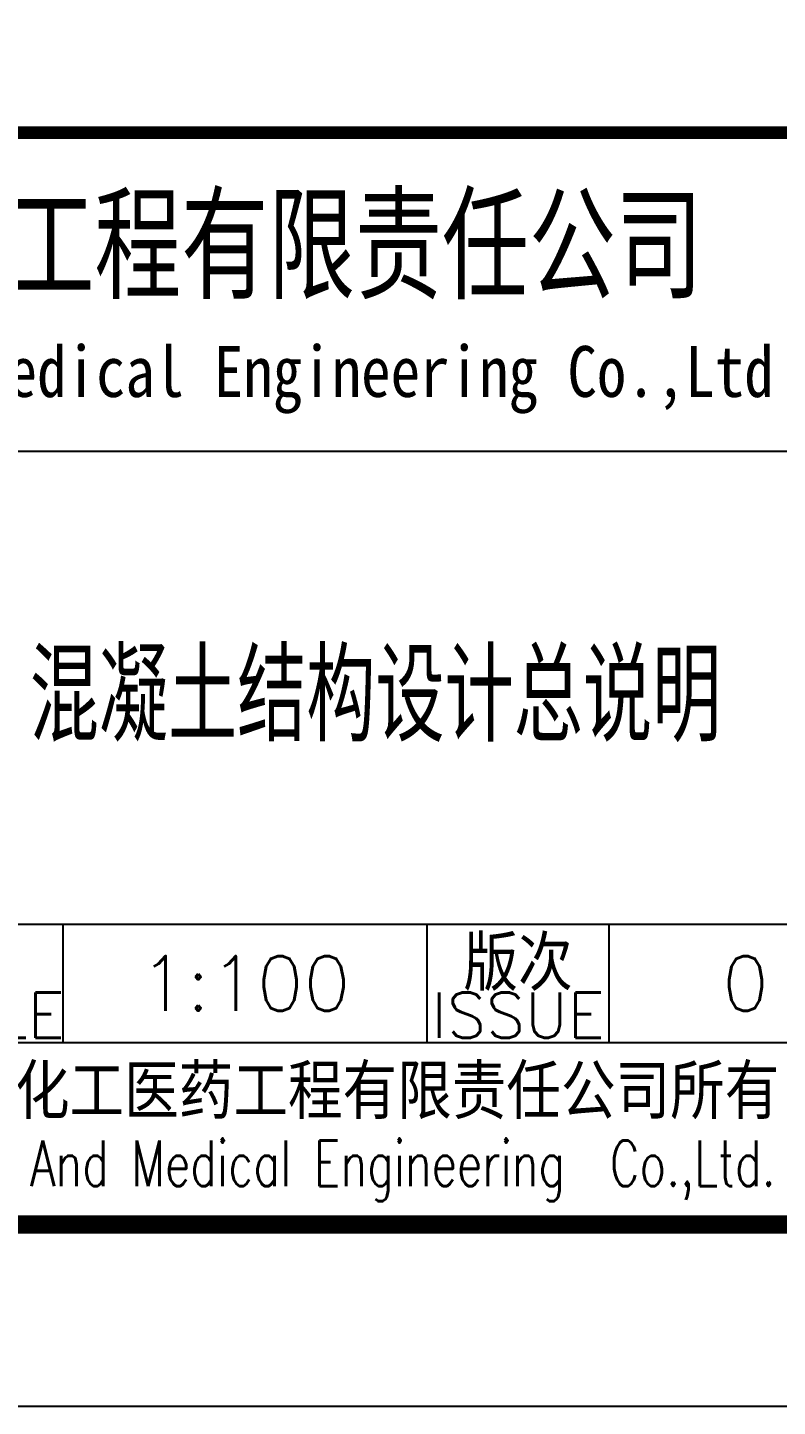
# Model space of a CAD drawing. Extents: x -14785 to 4269, y -25586 to -12228.
# Drawn here: x -13860.4 to -13819.2, y -25586.1 to -25510.3 of the extents above; entities that cross this region are included whole.
import ezdxf
from ezdxf.enums import TextEntityAlignment as Align

# ---------------------------------------------------------------- set-up
doc = ezdxf.new("R2010")
doc.units = 0
doc.header["$LTSCALE"] = 2000
doc.header["$MEASUREMENT"] = 0
doc.layers.get('0').update_dxf_attribs({"linetype": 'CONTINUOUS'})
doc.layers.add('PUB_TEXT', color=7, linetype='CONTINUOUS')
doc.styles.add('ECEC_TQ', font='txt_l.shx', dxfattribs={"bigfont": 'hztxt_l.shx'})
doc.styles.add('ECEC_TQ_S', font='')
doc.styles.add('TS', font='tssdeng.shx', dxfattribs={"width": 0.8, "height": 2.5, "bigfont": 'tssdchn.shx'})
doc.styles.get('ECEC_TQ_S').set_extended_font_data('SimSun')

msp = doc.modelspace()

# ---------------------------------------------------------------- linework, layer by layer
for p, q in [((-13923.481, -25533.604), (-13813.481, -25533.604)), ((-13868.481, -25559.604), (-13743.481, -25559.604)), ((-13858.481, -25566.104), (-13858.481, -25559.604)), ((-13838.481, -25566.104), (-13838.481, -25559.604)), ((-13828.481, -25566.104), (-13828.481, -25559.604)), ((-13923.481, -25566.104), (-13743.481, -25566.104)), ((-13923.481, -25576.104), (-13743.481, -25576.104)), ((-13733.481, -25586.104), (-14784.731, -25586.104))]:
    msp.add_line(p, q)
at = {"color": 0, "const_width": 1}
msp.add_lwpolyline([(-13743.481, -25576.104), (-14759.731, -25576.104), (-14759.731, -25002.104), (-13743.481, -25002.104)], close=True, dxfattribs=at)
at = {"const_width": 0.7}
msp.add_lwpolyline([(-13743.481, -25516.104), (-13923.481, -25516.104)], dxfattribs=at)

# ---------------------------------------------------------------- texts
for s, height, style, width, p in [('安徽华东化工医药工程有限责任公司', 5, 'ECEC_TQ_S', 0.7, (-13861.532, -25522.104)), ('Anhui Huadong Chemical & Medical Engineering Co.,Ltd', 2.8, 'ECEC_TQ_S', 0.85, (-13861.532, -25529.604)), ('The proprietary right of this document belongs to Anhui Huadong Chemical And Medical Engineering  Co.,Ltd.  and any replication or transfer to the 3rd. side is forbidden without its permission. ', 2.5, 'ECEC_TQ', 0.72, (-13833.481, -25573.104))]:
    msp.add_text(s, height=height, dxfattribs=dict(style=style, width=width)).set_placement(p, align=Align.MIDDLE)
at = {"style": 'ECEC_TQ'}
for s, height, p in [('版次', 3, (-13833.481, -25561.604)), ('SCALE', 2.5, (-13863.481, -25564.604)), ('ISSUE', 2.5, (-13833.481, -25564.604)), ('本文件专有权属安徽华东化工医药工程有限责任公司所有,未经许可不得复制或转让给第三方', 3, (-13833.481, -25569.104))]:
    msp.add_text(s, height=height, dxfattribs=at).set_placement(p, align=Align.MIDDLE)
for tag, text, p in [('1:100', '1:100', (-13848.481, -25562.854)), ('0', '0', (-13820.981, -25562.854))]:
    msp.add_attdef(tag, text=text, height=3, dxfattribs=at).set_placement(p, align=Align.MIDDLE)
at = {"layer": 'PUB_TEXT', "style": 'TS', "width": 0.8}
msp.add_text('混凝土结构设计总说明', height=5, dxfattribs=at).set_placement((-13841.316, -25546.821), align=Align.MIDDLE)

doc.saveas('drawing.dxf')
